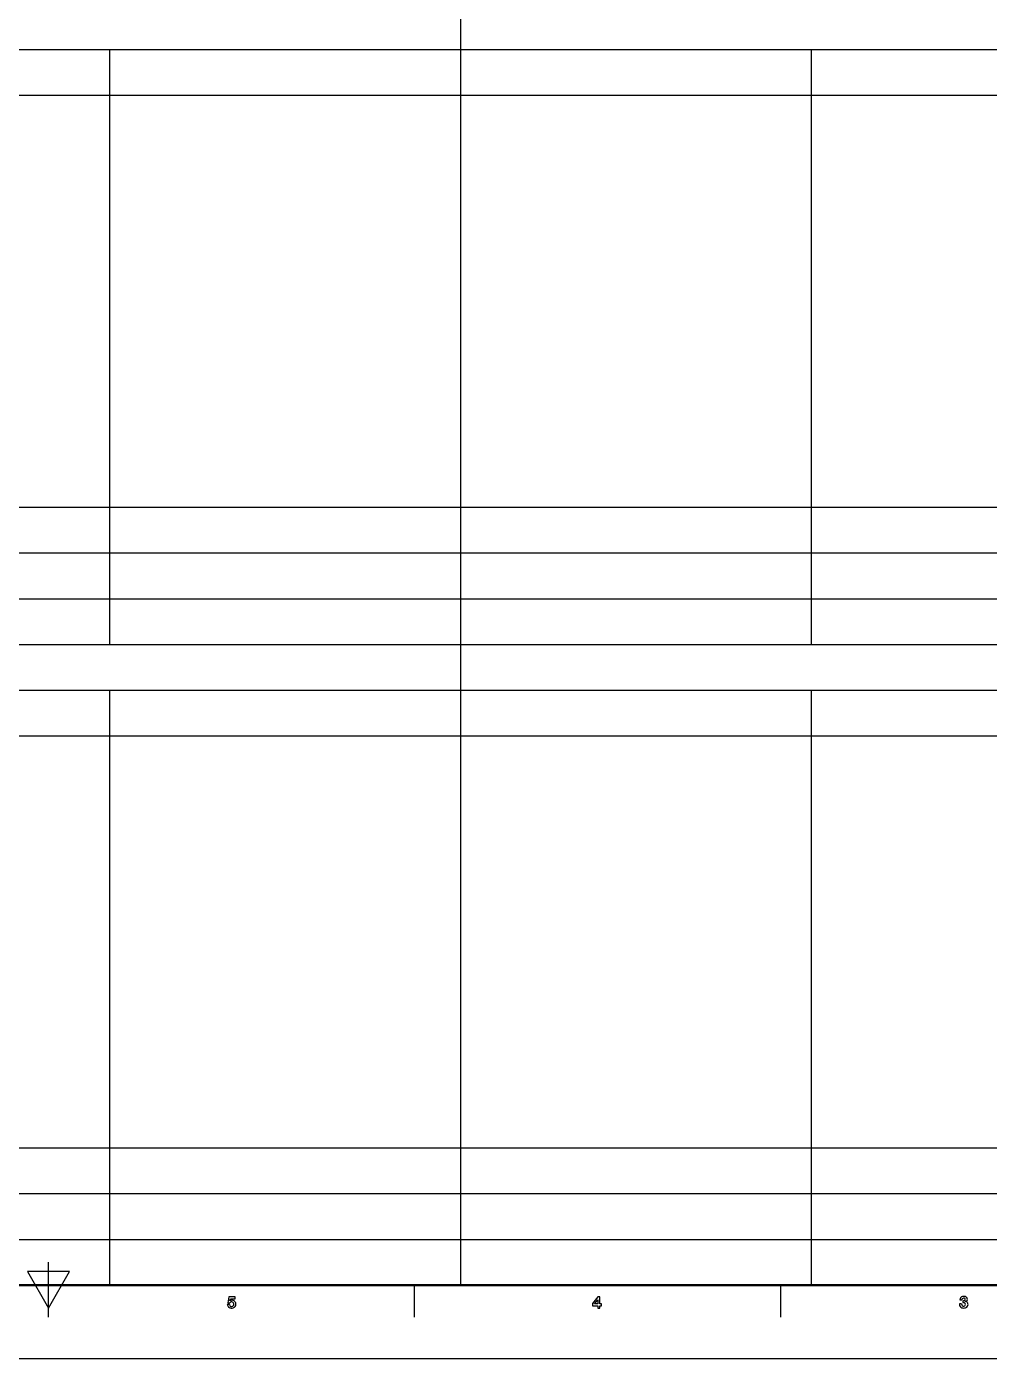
# Model space of a CAD drawing. Header units: millimetres. Extents: x 0 to 25200, y 0 to 17820.
# Drawn here: x 12576 to 18888, y 0 to 8730 of the extents above; entities that cross this region are included whole.
import ezdxf

# ---------------------------------------------------------------- set-up
doc = ezdxf.new("R2010")
doc.units = ezdxf.units.MM
doc.header["$LTSCALE"] = 30
for name, color, linetype in [('ML', 4, 'Continuous'), ('sheet', 7, 'Continuous'), ('XR_SHEET (구조)$0$sheet', 7, 'Continuous')]:
    doc.layers.add(name, color=color, linetype=linetype)

# ---------------------------------------------------------------- blocks, each defined once
blk = doc.blocks.new('XR_SHEET (구조)$0$A3-SHEET')
at = {"layer": 'XR_SHEET (구조)$0$sheet', "color": 3, "linetype": 'Continuous'}
blk.add_line((212, 4.5), (212, 10.5), dxfattribs=at)
at = {"layer": 'XR_SHEET (구조)$0$sheet', "color": 7, "linetype": 'Continuous'}
for p, q in [((209.7, 9.5), (212, 5.5)), ((214.3, 9.5), (209.7, 9.5)), ((212, 5.5), (214.3, 9.5))]:
    blk.add_line(p, q, dxfattribs=at)
at = {"layer": 'XR_SHEET (구조)$0$sheet', "color": 8, "linetype": 'Continuous'}
for p, q in [((252, 4.5), (252, 8)), ((292, 4.5), (292, 8)), ((231.76, 5.87), (231.53, 5.87)), ((231.69, 6.72), (231.58, 6.07)), ((231.58, 6.07), (231.8, 6.07)), ((232.4, 6.72), (231.69, 6.72)), ((231.82, 6.28), (231.86, 6.52)), ((231.86, 6.52), (232.4, 6.52)), ((232.4, 6.52), (232.4, 6.72)), ((272, 6.71), (271.45, 6.01)), ((271.45, 6.01), (271.45, 5.75)), ((271.67, 5.96), (272, 6.39)), ((272, 5.96), (271.67, 5.96)), ((272.25, 6.71), (272, 6.71)), ((272, 6.39), (272, 5.96)), ((272.25, 5.96), (272.25, 6.71)), ((272.41, 5.96), (272.25, 5.96)), ((272.41, 5.75), (272.41, 5.96)), ((311.76, 5.96), (311.55, 5.96)), ((311.58, 6.39), (311.8, 6.39)), ((311.98, 6.29), (311.9, 6.29)), ((311.9, 6.29), (311.9, 6.1)), ((311.9, 6.1), (311.99, 6.1)), ((231.95, 5.5), (232.05, 5.5)), ((271.45, 5.75), (272, 5.75)), ((272, 5.75), (272, 5.5)), ((272, 5.5), (272.25, 5.5)), ((272.25, 5.5), (272.25, 5.75)), ((272.25, 5.75), (272.41, 5.75))]:
    blk.add_line(p, q, dxfattribs=at)
at = {"layer": 'XR_SHEET (구조)$0$sheet', "color": 253, "linetype": 'Continuous'}
blk.add_lwpolyline([(0, 0), (420, 0), (420, 297), (0, 297)], close=True, dxfattribs=at)
at = {"layer": 'XR_SHEET (구조)$0$sheet', "color": 3, "linetype": 'Continuous', "const_width": 0.25}
blk.add_lwpolyline([(12, 288), (412, 288), (412, 8), (12, 8)], close=True, dxfattribs=at)
at = {"layer": 'XR_SHEET (구조)$0$sheet', "color": 8, "linetype": 'Continuous'}
for centre, major_axis, start_param, end_param in [((231.95, 5.92), (-0.3, 0.3), 0.903325, 2.3562), ((232, 5.92), (0.177, 0.177), 2.557578, 3.606368), ((232, 5.92), (-0.177, 0.177), 3.725621, 6.42507), ((232.05, 5.92), (-0.3, 0.3), 4.287692, 6.07288), ((232, 5.92), (0.177, 0.177), 3.60628, 5.296358), ((232.05, 5.92), (-0.3, 0.3), 2.356219, 4.287727), ((311.91, 5.89), (-0.265, 0.265), 0.581288, 0.784802), ((311.91, 5.89), (-0.265, 0.265), 0.785406, 2.034072), ((311.95, 6.39), (0.265, 0.265), 0.985149, 2.369814), ((312.05, 5.96), (-0.205, 0.205), 0.785351, 1.546374), ((312, 6.39), (-0.141, 0.141), -1.227713, 0.785324), ((312, 6.15), (0.442, 0.442), 0.785354, 0.985072), ((311.98, 6.48), (0.133, 0.133), 3.927002, 5.12737), ((311.99, 5.9), (-0.141, 0.141), 3.421745, 5.497918), ((312, 6.15), (-0.442, 0.442), -0.937608, -0.785259), ((312.04, 6.4), (-0.265, 0.265), 4.344609, 5.345383), ((312.03, 6.46), (-0.09, 0.09), 3.556281, 5.055268), ((312.16, 6.45), (-0.168, 0.168), 2.356264, 4.344766), ((312.14, 5.89), (0.232, 0.232), 5.956903, 7.000289), ((312.14, 5.89), (-0.232, 0.232), 3.372472, 4.386313), ((312, 6.15), (0.459, 0.459), 3.604805, 3.926932), ((311.99, 5.9), (0.141, 0.141), 3.117171, 4.992367), ((312, 6.15), (-0.459, 0.459), 2.356228, 2.681713), ((312.09, 5.89), (-0.265, 0.265), 2.681519, 3.440424)]:
    blk.add_ellipse(centre, major_axis=major_axis, ratio=1, start_param=start_param, end_param=end_param, dxfattribs=at)
blk = doc.blocks.new('XR_SHEET (구조)')
at = {"layer": 'XR_SHEET (구조)$0$sheet'}
blk.add_blockref('XR_SHEET (구조)$0$A3-SHEET', (0, 0), dxfattribs=at)

msp = doc.modelspace()

# ---------------------------------------------------------------- linework, layer by layer
at = {"layer": 'ML', "color": 3}
for points in [[(15420, 17280), (15420, 480)], [(720, 4680), (22320, 4680)]]:
    msp.add_lwpolyline(points, dxfattribs=at)
at = {"layer": 'ML'}
for points in [[(720, 8580), (22320, 8580)], [(13120, 8580), (13120, 4680)], [(17720, 8580), (17720, 4680)], [(720, 5580), (22320, 5580)], [(720, 4380), (22320, 4380)], [(13120, 4380), (13120, 480)], [(17720, 4380), (17720, 480)], [(720, 1380), (22320, 1380)]]:
    msp.add_lwpolyline(points, dxfattribs=at)
at = {"layer": 'ML', "color": 1}
for points in [[(1620, 8280), (22320, 8280)], [(720, 5280), (22320, 5280)], [(720, 4980), (22320, 4980)], [(1620, 4080), (22320, 4080)], [(720, 1080), (22320, 1080)], [(720, 780), (22320, 780)]]:
    msp.add_lwpolyline(points, dxfattribs=at)

# ---------------------------------------------------------------- block references
at = {"layer": 'sheet', "xscale": 60.00000000003136, "yscale": 60.00000000003136, "zscale": 60.00000000003136}
msp.add_blockref('XR_SHEET (구조)', (0, 0), dxfattribs=at)

doc.saveas('drawing.dxf')
